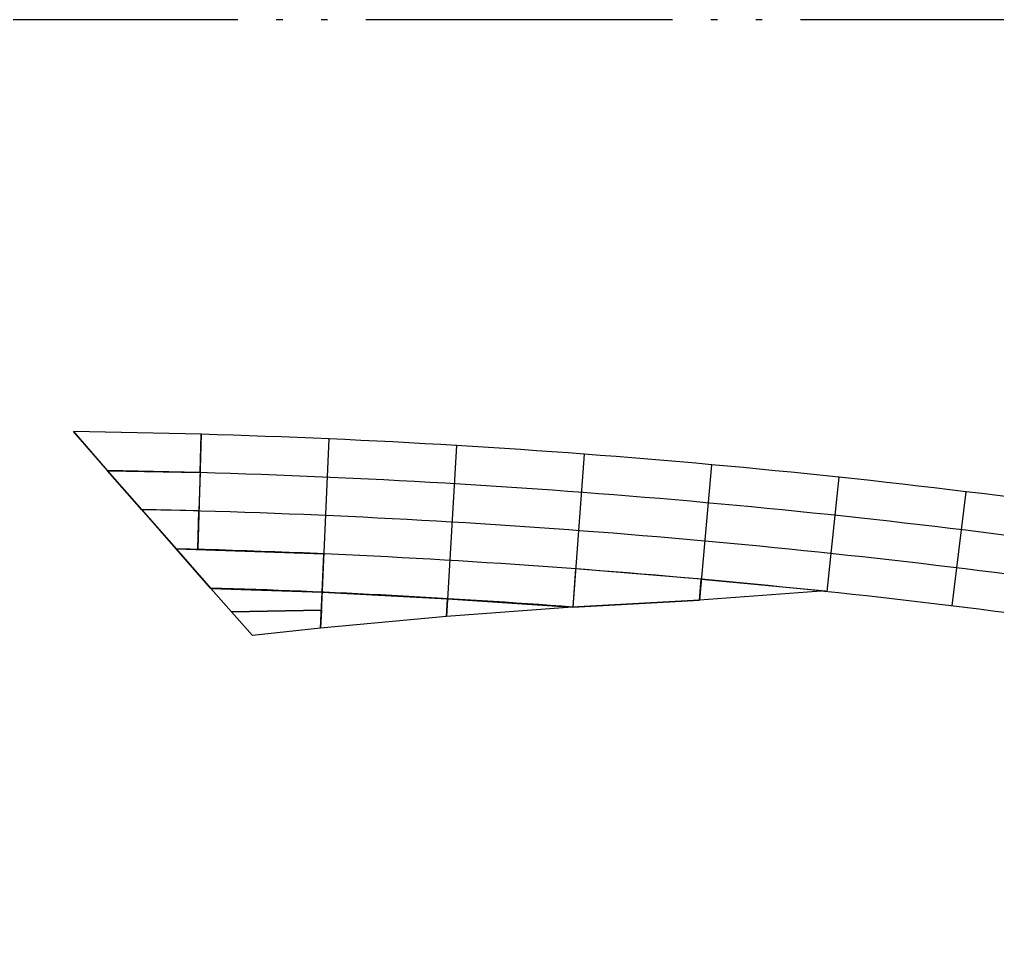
# Model space of a CAD drawing. Extents: x 28624 to 275476, y 13212 to 258202.
# Drawn here: x 103544 to 180030, y 185077 to 258202 of the extents above; entities that cross this region are included whole.
import ezdxf

# ---------------------------------------------------------------- set-up
doc = ezdxf.new("R2010")
doc.units = 0
doc.header["$LTSCALE"] = 1000
doc.header["$MEASUREMENT"] = 0
doc.linetypes.add('ACAD_ISO05W100', pattern=[34, 24, -3, 0.5, -3, 0.5, -3])
for name, color, linetype in [('14#槽钢', 3, 'Continuous'), ('A-P-STAIR', 4, 'Continuous'), ('钢架', 90, 'Continuous')]:
    doc.layers.add(name, color=color, linetype=linetype)

msp = doc.modelspace()

# ---------------------------------------------------------------- linework, layer by layer
at = {"layer": '14#槽钢', "linetype": 'ACAD_ISO05W100'}
msp.add_lwpolyline([(28624.4, 258202), (275475.8, 258202), (275475.8, 13212.3), (28624.4, 13212.3)], close=True, dxfattribs=at)
at = {"layer": '14#槽钢'}
msp.add_lwpolyline([(127090.8, 210597.2), (121753.2, 210017.3), (118489.4, 213736.6), (115789, 216813.8), (113099.5, 219878.6), (110420.6, 222931.4), (107751.9, 225972.5)], dxfattribs=at)
at = {"layer": 'A-P-STAIR'}
for points in [[(187478.9, 219985.4, 0.0309017), (107751.9, 225972.5, 0.2589379)], [(187069.9, 217013.4, 0.02985), (110420.6, 222931.4, 0.02985)], [(186661, 214041.4, 0.0287845), (113099.5, 219878.6, 0.0287845)], [(186252.1, 211069.4, 0.0277047), (115789, 216813.8, 0.0277047)], [(146809.3, 212244.5, 0.0111587), (118489.4, 213736.6)]]:
    msp.add_lwpolyline(points, format="xyb", dxfattribs=at)
for points in [[(107751.9, 225972.5), (107751.9, 225972.5)], [(117749.9, 225763.6), (117492.4, 216767)], [(127743.5, 225400.3), (127090.8, 210597.2)], [(137730.3, 224882.7), (136934.1, 211518.4)], [(147707.9, 224210.8), (146809.3, 212244.5)], [(157673.9, 223385), (156713.8, 212792.5)], [(167626, 222405.3), (166675.2, 213455.7)], [(177561.8, 221272), (176472.8, 212338.2)], [(156713.8, 212792.5), (146765.7, 212247.8), (136934.1, 211518.4), (127090.8, 210597.2)]]:
    msp.add_lwpolyline(points, dxfattribs=at)
for p in [(117749.9, 225763.6), (127743.5, 225400.3), (137730.3, 224882.7), (147707.9, 224210.8), (157673.9, 223385), (167626, 222405.3), (177561.8, 221272)]:
    msp.add_point(p, dxfattribs=at)
at = {"layer": '钢架'}
for points in [[(117749.9, 225763.6), (107751.9, 225972.5)], [(113116.7, 219859.1), (115799, 216802.4), (117492.4, 216767)], [(115799, 216802.4), (127347.1, 216409)], [(127152.9, 212004.5), (120121.3, 211877)]]:
    msp.add_lwpolyline(points, dxfattribs=at)
for points in [[(117664.1, 222764.8), (117749.9, 225763.6), (107751.9, 225972.5), (110434.3, 222915.8)], [(117664.1, 222764.8), (117578.3, 219765.9), (113116.7, 219859.1), (110434.3, 222915.8)], [(113116.7, 219859.1), (115799, 216802.4), (117492.4, 216767), (117578.3, 219765.9)], [(115799, 216802.4), (118514.3, 213708.2), (127214.9, 213411.8), (127347.1, 216409)], [(147033.9, 215236.1), (146809.7, 212250.2), (156713.8, 212792.5), (156861.4, 214421.7)], [(156861.4, 214421.7), (166589.6, 213506.8), (156713.8, 212792.5)], [(127214.9, 213411.8), (118514.3, 213708.2), (120121.3, 211877), (127152.9, 212004.5)], [(127214.9, 213411.8), (137016.6, 212903.9), (136934.1, 211518.4), (127090.8, 210597.2)], [(137016.6, 212903.9), (146765.7, 212247.8), (136934.1, 211518.4)], [(120121.3, 211877), (127152.9, 212004.5), (127090.8, 210597.2), (121753.2, 210017.3)]]:
    msp.add_lwpolyline(points, close=True, dxfattribs=at)

doc.saveas('drawing.dxf')
